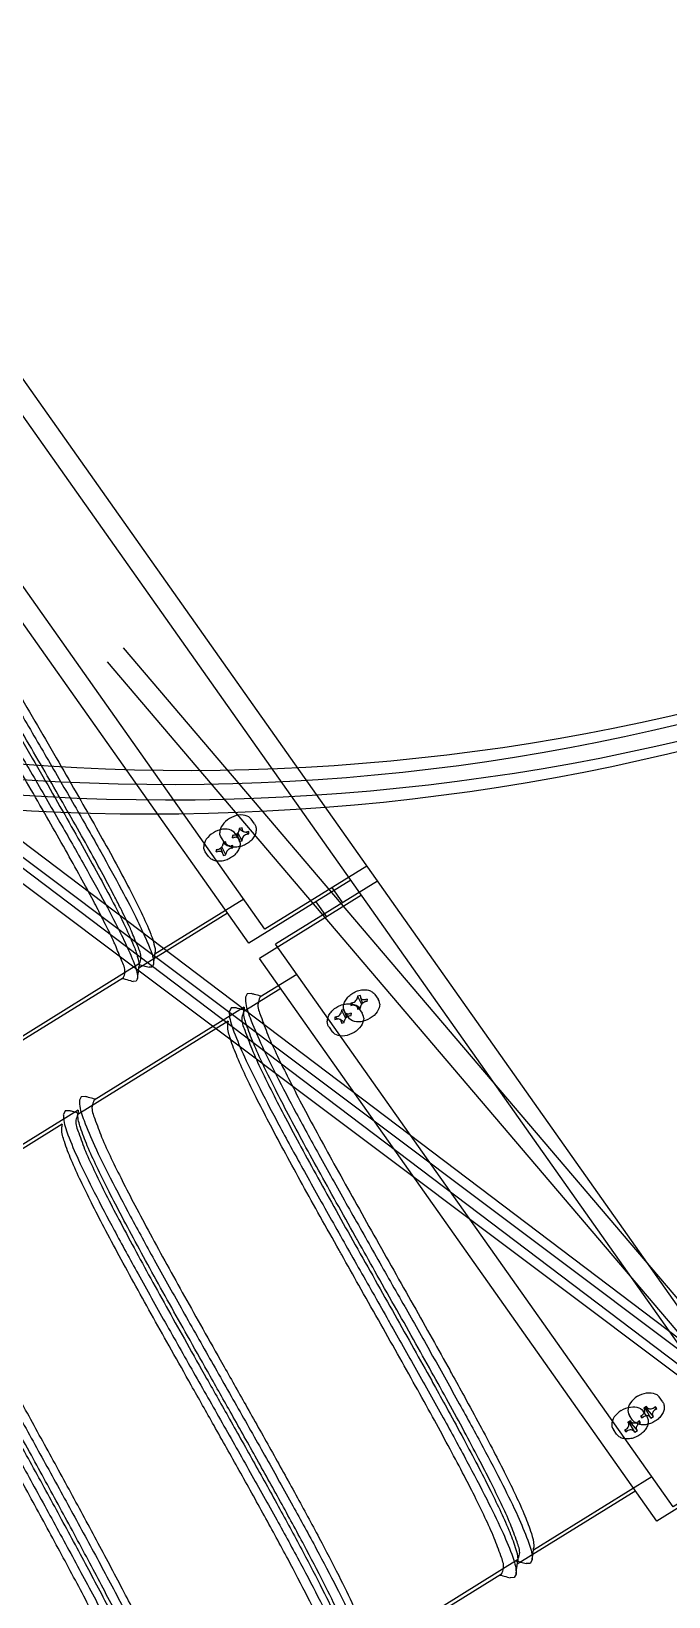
# Model space of a CAD drawing. Header units: inches. Extents: x 4821 to 127877, y 58012 to 433683.
# Drawn here: x 80767.5 to 80902.1, y 383388 to 383718.7 of the extents above; entities that cross this region are included whole.
import ezdxf

# ---------------------------------------------------------------- set-up
doc = ezdxf.new("R2010")
doc.units = ezdxf.units.IN
doc.header["$MEASUREMENT"] = 0
for name, color, linetype in [('A-FURN-FIXD', 10, 'Continuous'), ('A-WALL', 53, 'Continuous'), ('Cloums$0$A-COL-HAT', 8, 'Continuous'), ('EMG - ELEC - ID', 26, 'Continuous'), ('NECB-COLUM', 50, 'Continuous')]:
    doc.layers.add(name, color=color, linetype=linetype)

# ---------------------------------------------------------------- blocks, each defined once
blk = doc.blocks.new('COL BASEMT')
at = {"layer": 'Cloums$0$A-COL-HAT'}
h = blk.add_hatch(dxfattribs=at)
h.set_pattern_fill('ANSI31', color=256, scale=500)
h.set_pattern_definition([(45, (1452118.876, 42013.15), (-44.194174, 44.194174), [])])
h.paths.add_polyline_path([(1693546.85, 345625.99), (1693946.85, 345625.99), (1693950.94, 348875.93), (1693546.85, 348875.93)])
h.paths.add_polyline_path([(1688721.85, 335900.88), (1689121.55, 335900.88), (1689121.85, 337327.04), (1693949.19, 337326.96), (1693946.85, 345125.99), (1693546.85, 345125.99), (1693546.85, 337726.97), (1688721.85, 337727.04)])
h.paths.add_polyline_path([(1641271.85, 335200.88), (1640873.67, 335200.88), (1640871.85, 323973.06), (1689121.85, 323973.08), (1689121.4, 335200.88), (1688721.85, 335200.88), (1688721.85, 324373.08), (1641271.85, 324373.06)])
edge = h.paths.add_edge_path()
edge.add_line((1636446.85, 345125.99), (1636046.85, 345125.99))
edge.add_line((1636046.85, 345125.99), (1636049.02, 337698.91))
edge.add_arc((1626263.14, 338211.03), 9799.28, 305.315023, 357.004292, ccw=False)
edge.add_line((1631927.82, 330214.96), (1632171.53, 329896.4))
edge.add_arc((1626336.78, 338141.43), 10100.73, 305.285859, 355.375183)
edge.add_line((1636404.63, 337327), (1640874.01, 337327))
edge.add_line((1640874.01, 337327), (1640873.78, 335900.88))
edge.add_line((1640873.78, 335900.88), (1641271.85, 335900.88))
edge.add_line((1641271.85, 335900.88), (1641271.85, 337725.88))
edge.add_line((1641271.85, 337725.88), (1636446.85, 337725.88))
edge.add_line((1636446.85, 337725.88), (1636446.85, 345125.99))
h.paths.add_polyline_path([(1636046.85, 345625.99), (1636446.85, 345625.99), (1636446.85, 348875.93), (1636048.92, 348875.93)])
blk = doc.blocks.new('A$C0e128a0b')
at = {"layer": 'A-FURN-FIXD'}
for p, q in [((903.48, 682.12), (761.97, 493.67)), ((756.08, 489.51), (898.15, 677.06)), ((907.96, 670.29), (738.6, 526.26)), ((892.99, 650.17), (466.3, 348.93)), ((871.98, 635.34), (882.57, 618.28)), ((882.57, 618.28), (788.29, 551.72)), ((864.92, 616.52), (864.15, 615.97)), ((863.43, 614.23), (863.44, 614.6)), ((863.47, 613.84), (863.43, 614.23)), ((863.44, 614.6), (863.5, 614.94)), ((863.55, 613.45), (863.47, 613.84)), ((863.5, 614.94), (863.6, 615.26)), ((863.6, 615.26), (863.74, 615.54)), ((863.74, 615.54), (863.93, 615.78)), ((863.93, 615.78), (864.15, 615.97)), ((865.9, 613.93), (865.77, 613.83)), ((865.77, 613.83), (866.04, 613.4)), ((865.8, 613.79), (865.99, 614.01)), ((866.1, 615.55), (865.81, 615.34)), ((865.81, 615.34), (865.94, 615.14)), ((867.42, 615), (865.86, 613.68)), ((865.9, 613.93), (865.99, 614.01)), ((867.68, 614.57), (865.94, 613.56)), ((866.1, 615.55), (865.95, 615.12)), ((866.23, 615.34), (866.1, 615.55)), ((867.42, 615), (867.28, 614.9)), ((867.68, 614.57), (867.42, 615)), ((867.55, 614.47), (867.68, 614.57)), ((877.52, 614.72), (889.82, 594.89)), ((863.67, 613.06), (863.55, 613.45)), ((863.84, 612.67), (863.67, 613.06)), ((864.04, 612.31), (863.84, 612.67)), ((864.04, 612.31), (864.28, 611.96)), ((864.28, 611.96), (864.55, 611.65)), ((864.55, 611.65), (864.84, 611.37)), ((864.84, 611.37), (865.14, 611.14)), ((866.27, 613.55), (866.01, 613.45)), ((866.04, 613.4), (866.17, 613.5)), ((866.27, 613.55), (866.17, 613.5)), ((867.64, 613.06), (867.22, 613.08)), ((867.23, 613.06), (867.36, 612.86)), ((868.02, 611.52), (867.25, 610.98)), ((867.36, 612.86), (867.64, 613.06)), ((867.64, 613.06), (867.51, 613.26)), ((865.14, 611.14), (865.46, 610.96)), ((865.46, 610.96), (865.78, 610.82)), ((865.78, 610.82), (866.11, 610.74)), ((866.11, 610.74), (866.42, 610.72)), ((866.42, 610.72), (866.72, 610.75)), ((866.72, 610.75), (866.99, 610.84)), ((866.99, 610.84), (867.25, 610.98)), ((891.46, 594.68), (892.04, 594.38)), ((892.04, 594.38), (892.08, 593.68)), ((891.46, 592.25), (891.45, 592.26)), ((891.46, 592.25), (907.07, 567.1)), ((775.18, 567), (785.77, 549.94)), ((777.71, 568.78), (788.29, 551.72)), ((796.71, 568.36), (797.49, 568.91)), ((797.84, 567.06), (797.47, 567.06)), ((797.47, 567.06), (797.86, 566.99)), ((797.47, 567.06), (797.53, 566.83)), ((797.75, 569.05), (797.49, 568.91)), ((798.03, 569.14), (797.75, 569.05)), ((797.9, 566.83), (797.84, 567.06)), ((798.33, 569.17), (798.03, 569.14)), ((798.33, 569.17), (798.65, 569.14)), ((798.65, 569.14), (798.97, 569.05)), ((798.97, 569.05), (799.29, 568.92)), ((799.29, 568.92), (799.61, 568.73)), ((799.61, 568.73), (799.92, 568.49)), ((799.92, 568.49), (800.2, 568.21)), ((800.2, 568.21), (800.47, 567.9)), ((800.47, 567.9), (800.7, 567.55)), ((800.7, 567.55), (800.9, 567.19)), ((800.9, 567.19), (801.07, 566.8)), ((801.07, 566.8), (801.19, 566.41)), ((797.05, 565.92), (796.87, 565.92)), ((796.87, 565.92), (796.99, 565.44)), ((796.99, 565.44), (798.33, 566.13)), ((796.99, 565.44), (797.17, 565.44)), ((797.21, 565.95), (798.19, 566.28)), ((798.11, 564.54), (798.17, 564.31)), ((798.17, 564.31), (798.45, 564.82)), ((798.17, 564.31), (798.54, 564.31)), ((798.54, 564.31), (798.48, 564.54)), ((798.98, 565.92), (798.55, 565.21)), ((799.02, 565.92), (798.84, 565.92)), ((798.96, 565.44), (799.14, 565.44)), ((799.14, 565.44), (799.02, 565.92)), ((800.79, 564.09), (800.58, 563.91)), ((800.98, 564.33), (800.79, 564.09)), ((801.12, 564.6), (800.98, 564.33)), ((801.23, 564.92), (801.12, 564.6)), ((801.19, 566.41), (801.27, 566.02)), ((801.29, 565.26), (801.23, 564.92)), ((801.27, 566.02), (801.3, 565.63)), ((801.3, 565.63), (801.29, 565.26)), ((778.8, 561.16), (781.33, 562.95)), ((799.81, 563.37), (800.58, 563.91)), ((793.34, 555.29), (797.18, 549.1)), ((785.77, 549.94), (691.49, 483.38)), ((797.18, 549.1), (797.19, 549.09)), ((766.65, 546.28), (766.63, 545.91)), ((766.63, 545.91), (766.66, 545.52)), ((766.7, 546.62), (766.65, 546.28)), ((766.81, 546.94), (766.7, 546.62)), ((766.96, 547.21), (766.81, 546.94)), ((767.14, 547.45), (766.96, 547.21)), ((767.35, 547.63), (767.14, 547.45)), ((768.12, 548.17), (767.35, 547.63)), ((768.97, 546.1), (768.79, 546.1)), ((768.79, 546.1), (768.91, 545.62)), ((768.91, 545.62), (769.09, 545.62)), ((768.95, 545.62), (769.39, 546.33)), ((769.76, 547.23), (769.39, 547.23)), ((769.39, 547.23), (769.45, 547)), ((769.76, 547.23), (769.48, 546.72)), ((770.94, 546.1), (769.6, 545.41)), ((770.72, 545.59), (769.75, 545.26)), ((769.82, 547), (769.76, 547.23)), ((770.94, 546.1), (770.76, 546.1)), ((770.88, 545.62), (771.06, 545.62)), ((771.06, 545.62), (770.94, 546.1)), ((780.72, 546.38), (789.94, 531.51)), ((796.56, 547.67), (796.6, 546.98)), ((796.6, 546.98), (797.18, 546.67)), ((798.82, 546.46), (814.43, 521.31)), ((766.66, 545.52), (766.74, 545.13)), ((766.74, 545.13), (766.86, 544.74)), ((766.86, 544.74), (767.03, 544.36)), ((767.03, 544.36), (767.23, 543.99)), ((767.23, 543.99), (767.46, 543.64)), ((767.46, 543.64), (767.73, 543.33)), ((767.73, 543.33), (768.02, 543.05)), ((768.02, 543.05), (768.32, 542.81)), ((770.03, 544.71), (770.09, 544.49)), ((770.46, 544.49), (770.07, 544.55)), ((770.09, 544.49), (770.46, 544.49)), ((770.46, 544.49), (770.4, 544.71)), ((771.22, 543.18), (770.45, 542.64)), ((768.32, 542.81), (768.64, 542.63)), ((768.64, 542.63), (768.96, 542.49)), ((768.96, 542.49), (769.28, 542.4)), ((769.28, 542.4), (769.6, 542.38)), ((769.9, 542.4), (769.6, 542.38)), ((770.18, 542.49), (769.9, 542.4)), ((770.45, 542.64), (770.18, 542.49)), ((791.69, 531.29), (792.12, 531.07)), ((792.12, 531.07), (792.15, 530.56)), ((791.54, 528.94), (791.53, 528.95)), ((791.54, 528.94), (804.69, 507.74)), ((813.81, 519.88), (813.84, 519.18)), ((814.43, 521.31), (814.44, 521.3)), ((813.84, 519.18), (814.43, 518.88)), ((816.07, 518.67), (831.67, 493.52))]:
    blk.add_line(p, q, dxfattribs=at)
for major_axis, ratio, start_param, end_param in [((-5.93, 299.42), 0.789733, 4.553518, 7.695111), ((-0.82, -291.81), 0.793643, 1.411588, 4.553181)]:
    blk.add_ellipse((527.55, 536.41), major_axis=major_axis, ratio=ratio, start_param=start_param, end_param=end_param, dxfattribs=at)
for points, knots in [([(864.92, 616.52), (865.01, 616.57), (865.18, 616.68), (865.47, 616.77), (865.78, 616.82), (866.11, 616.81), (866.45, 616.74), (866.78, 616.61), (867.12, 616.43), (867.43, 616.2), (867.73, 615.92), (868, 615.61), (868.15, 615.38), (868.23, 615.26)], [0, 0, 0, 0, 0.29185, 0.590404, 0.899084, 1.223471, 1.563416, 1.918472, 2.287237, 2.667605, 3.056089, 3.45007, 3.846751, 3.846751, 3.846751, 3.846751]), ([(866.1, 614.21), (866.12, 614.29), (866.16, 614.48), (866.11, 614.81), (866, 615.03), (865.94, 615.14)], [0, 0, 0, 0, 0.2237513, 0.5524227, 0.9061742, 0.9061742, 0.9061742, 0.9061742]), ([(865.99, 614.01), (865.99, 614.01), (866.03, 614.05), (866.07, 614.12), (866.09, 614.18), (866.1, 614.21)], [0, 0, 0, 0, 0.0172774, 0.1494719, 0.2160613, 0.2160613, 0.2160613, 0.2160613]), ([(866.23, 615.34), (866.3, 615.24), (866.44, 615.04), (866.73, 614.86), (866.98, 614.8), (867.17, 614.83), (867.24, 614.88), (867.28, 614.9)], [0, 0, 0, 0, 0.353686, 0.682357, 0.971465, 1.103659, 1.231079, 1.231079, 1.231079, 1.231079]), ([(867.55, 614.47), (867.51, 614.44), (867.45, 614.38), (867.35, 614.21), (867.29, 613.94), (867.34, 613.59), (867.46, 613.38), (867.51, 613.26)], [0, 0, 0, 0, 0.127373, 0.259568, 0.548675, 0.877347, 1.231098, 1.231098, 1.231098, 1.231098]), ([(868.23, 615.26), (868.3, 615.14), (868.44, 614.9), (868.6, 614.51), (868.73, 614.11), (868.8, 613.71), (868.83, 613.31), (868.81, 612.93), (868.73, 612.57), (868.62, 612.25), (868.46, 611.96), (868.26, 611.71), (868.1, 611.59), (868.02, 611.52)], [0, 0, 0, 0, 0.399095, 0.794679, 1.183921, 1.564218, 1.932206, 2.285878, 2.624187, 2.947098, 3.254904, 3.553535, 3.846754, 3.846754, 3.846754, 3.846754]), ([(866.49, 613.58), (866.46, 613.58), (866.4, 613.59), (866.32, 613.57), (866.28, 613.55), (866.27, 613.55)], [0, 0, 0, 0, 0.0665903, 0.1987848, 0.2160622, 0.2160622, 0.2160622, 0.2160622]), ([(867.23, 613.06), (867.15, 613.16), (867.01, 613.36), (866.75, 613.54), (866.56, 613.57), (866.49, 613.58)], [0, 0, 0, 0, 0.3536858, 0.6823572, 0.9061076, 0.9061076, 0.9061076, 0.9061076]), ([(849.4, 573.56), (852.03, 575.05), (857.31, 578.05), (865.03, 582.36), (872.23, 586.3), (878.51, 589.59), (883.68, 592.14), (887.63, 593.8), (890.11, 594.68), (891.24, 594.69), (891.46, 594.7)], [0, 0, 0, 0, 8.840787, 17.781493, 25.917443, 32.881801, 38.559953, 42.822579, 45.55831, 46.197578, 46.197578, 46.197578, 46.197578]), ([(860.21, 581.2), (861.5, 581.91), (864.37, 583.5), (868.73, 585.86), (873.08, 588.17), (877.01, 590.19), (880.61, 591.94), (883.88, 593.44), (886.66, 594.47), (888.46, 595.01), (889.26, 594.96), (889.37, 594.95)], [0, 0, 0, 0, 4.323892, 9.618164, 14.524604, 18.776345, 22.588763, 26.266872, 29.341354, 31.380852, 31.715426, 31.715426, 31.715426, 31.715426]), ([(889.82, 594.89), (889.79, 594.9), (889.64, 594.92), (889.49, 594.93), (889.37, 594.95)], [0, 0, 0, 0, 0.0936525, 0.4430938, 0.4430938, 0.4430938, 0.4430938]), ([(891.46, 594.68), (891.3, 594.7), (890.75, 594.77), (890.2, 594.84), (889.82, 594.89)], [0, 0, 0, 0, 0.483461, 1.636106, 1.636106, 1.636106, 1.636106]), ([(891.67, 592.18), (891.77, 592.54), (891.9, 593.04), (892.04, 593.54), (892.08, 593.68)], [0, 0, 0, 0, 1.038836, 1.450566, 1.450566, 1.450566, 1.450566]), ([(891.45, 592.26), (891.13, 592.4), (890.14, 592.81), (888.05, 592), (885.25, 591.02), (881.92, 589.47), (878.27, 587.7), (874.27, 585.63), (869.82, 583.27), (864.99, 580.64), (859.86, 577.8), (854.45, 574.78), (848.81, 571.6), (843.29, 568.48), (839.66, 566.44), (837.96, 565.49)], [0, 0, 0, 0, 1.001384, 3.082386, 6.207616, 9.938897, 13.805729, 18.149808, 23.158543, 28.553572, 34.267935, 40.338219, 46.71157, 53.218569, 58.911119, 58.911119, 58.911119, 58.911119]), ([(797.19, 549.09), (797.52, 548.96), (798.55, 548.54), (800.72, 549.41), (803.64, 550.43), (807.12, 552.07), (810.97, 553.96), (815.25, 556.18), (820.01, 558.72), (825.17, 561.55), (830.64, 564.59), (836.35, 567.79), (842.17, 571.08), (847.97, 574.35), (853.59, 577.51), (857.65, 579.78), (859.82, 580.98), (860.21, 581.2)], [0, 0, 0, 0, 1.030689, 3.199608, 6.465212, 10.356027, 14.411946, 19.100534, 24.485095, 30.247121, 36.346281, 42.798242, 49.409212, 55.944601, 62.288365, 68.279034, 69.56923, 69.56923, 69.56923, 69.56923]), ([(797.18, 546.66), (797.4, 546.66), (798.57, 546.68), (801.14, 547.61), (805.24, 549.34), (810.55, 551.98), (816.94, 555.34), (824.26, 559.36), (832.27, 563.84), (840.59, 568.56), (846.34, 571.82), (849.27, 573.49), (849.4, 573.56)], [0, 0, 0, 0, 0.655906, 3.476771, 7.933696, 13.798926, 20.866757, 29.137839, 38.254608, 47.731692, 57.153583, 57.599297, 57.599297, 57.599297, 57.599297]), ([(798.85, 563.07), (798.74, 563.08), (798.5, 563.09), (798.15, 563.19), (797.8, 563.35), (797.46, 563.56), (797.14, 563.83), (796.85, 564.13), (796.58, 564.48), (796.36, 564.86), (796.17, 565.25), (796.03, 565.66), (795.94, 566.08), (795.9, 566.49), (795.92, 566.89), (795.98, 567.26), (796.1, 567.6), (796.26, 567.9), (796.46, 568.16), (796.63, 568.3), (796.71, 568.36)], [0, 0, 0, 0, 0.341145, 0.698626, 1.075811, 1.467527, 1.870214, 2.280245, 2.693836, 3.108491, 3.520213, 3.925142, 4.321904, 4.703966, 5.073057, 5.422079, 5.756963, 6.078565, 6.389131, 6.693147, 6.693147, 6.693147, 6.693147]), ([(797.21, 565.95), (797.24, 565.96), (797.31, 565.99), (797.41, 566.07), (797.52, 566.23), (797.59, 566.5), (797.55, 566.71), (797.53, 566.83)], [0, 0, 0, 0, 0.0985811, 0.2257301, 0.3565038, 0.6410709, 0.9653778, 0.9653778, 0.9653778, 0.9653778]), ([(797.9, 566.83), (797.94, 566.71), (798.01, 566.51), (798.13, 566.34), (798.18, 566.28)], [0, 0, 0, 0, 0.351974, 0.586782, 0.586782, 0.586782, 0.586782]), ([(814.43, 518.86), (814.65, 518.87), (815.82, 518.88), (818.39, 519.81), (822.49, 521.54), (827.81, 524.2), (834.18, 527.54), (841.43, 531.52), (849.37, 535.96), (857.68, 540.67), (866.08, 545.45), (874.3, 550.11), (882.14, 554.49), (889.34, 558.43), (895.65, 561.74), (900.88, 564.33), (904.87, 566), (907.35, 566.89), (908.49, 566.9), (908.71, 566.9)], [0, 0, 0, 0, 0.652164, 3.468867, 7.93438, 13.82981, 20.893708, 29.032977, 38.060805, 47.530506, 57.022325, 66.343155, 75.204917, 83.335307, 90.360885, 96.128628, 100.429288, 103.153438, 103.796192, 103.796192, 103.796192, 103.796192]), ([(814.44, 521.3), (814.76, 521.16), (815.78, 520.75), (817.93, 521.6), (820.81, 522.6), (824.24, 524.22), (828.04, 526.08), (832.24, 528.26), (836.94, 530.76), (842.03, 533.54), (847.34, 536.49), (852.91, 539.61), (858.97, 543.03), (865.72, 546.84), (873.01, 550.94), (880.43, 555.06), (887.45, 558.87), (893.67, 562.11), (898.83, 564.64), (902.77, 566.28), (905.26, 567.16), (906.41, 567.17), (906.62, 567.17)], [0, 0, 0, 0, 1.023874, 3.16437, 6.381931, 10.225818, 14.229126, 18.819597, 24.119701, 29.847036, 35.799935, 41.904064, 48.556158, 56.18247, 64.590916, 73.051559, 81.059714, 87.997167, 93.623016, 97.891012, 100.641925, 101.285735, 101.285735, 101.285735, 101.285735]), ([(798.11, 564.54), (798.07, 564.66), (797.99, 564.9), (797.75, 565.18), (797.48, 565.4), (797.27, 565.43), (797.17, 565.44)], [0, 0, 0, 0, 0.351974, 0.707344, 1.039954, 1.333521, 1.333521, 1.333521, 1.333521]), ([(798.18, 566.28), (798.21, 566.25), (798.25, 566.2), (798.3, 566.16), (798.31, 566.15)], [0, 0, 0, 0, 0.1213619, 0.172748, 0.172748, 0.172748, 0.172748]), ([(798.31, 566.15), (798.39, 566.09), (798.55, 565.96), (798.74, 565.94), (798.84, 565.92)], [0, 0, 0, 0, 0.2817562, 0.5753233, 0.5753233, 0.5753233, 0.5753233]), ([(798.55, 565.21), (798.54, 565.2), (798.48, 565.1), (798.42, 564.87), (798.46, 564.65), (798.48, 564.54)], [0, 0, 0, 0, 0.0366468, 0.3212139, 0.6455208, 0.6455208, 0.6455208, 0.6455208]), ([(798.96, 565.44), (798.87, 565.43), (798.74, 565.41), (798.61, 565.3), (798.57, 565.24), (798.55, 565.21)], [0, 0, 0, 0, 0.2596173, 0.3867662, 0.4811113, 0.4811113, 0.4811113, 0.4811113]), ([(837.96, 565.49), (837.71, 565.35), (835.57, 564.14), (831.64, 561.94), (826.26, 558.95), (821.17, 556.17), (816.48, 553.66), (812.27, 551.49), (808.47, 549.62), (805.04, 548.04), (802.13, 546.93), (800.24, 546.35), (799.39, 546.4), (799.26, 546.4)], [0, 0, 0, 0, 0.840362, 7.187079, 13.196468, 18.879211, 24.178038, 28.781393, 32.78858, 36.633852, 39.860455, 42.002065, 42.375767, 42.375767, 42.375767, 42.375767]), ([(908.7, 564.47), (908.27, 564.6), (906.92, 565.02), (904.15, 563.76), (900.17, 562.23), (894.94, 559.61), (888.66, 556.35), (881.58, 552.49), (874.12, 548.34), (866.82, 544.24), (860.1, 540.45), (854.08, 537.06), (848.55, 533.96), (843.29, 531.04), (838.24, 528.28), (833.59, 525.8), (829.42, 523.64), (825.65, 521.79), (822.25, 520.23), (819.36, 519.13), (817.48, 518.56), (816.64, 518.6), (816.51, 518.61)], [0, 0, 0, 0, 1.301344, 4.101516, 8.430023, 14.125504, 21.146846, 29.233931, 37.74508, 46.159196, 53.740004, 60.342106, 66.398905, 72.304545, 77.981137, 83.229185, 87.772893, 91.749326, 95.567718, 98.768764, 100.897899, 101.270188, 101.270188, 101.270188, 101.270188]), ([(799.81, 563.37), (799.74, 563.32), (799.6, 563.23), (799.37, 563.14), (799.12, 563.08), (798.94, 563.08), (798.85, 563.07)], [0, 0, 0, 0, 0.241952, 0.4874, 0.739388, 1.000366, 1.000366, 1.000366, 1.000366]), ([(768.12, 548.17), (768.19, 548.22), (768.33, 548.31), (768.57, 548.4), (768.82, 548.46), (768.99, 548.47), (769.08, 548.47)], [0, 0, 0, 0, 0.241952, 0.4874, 0.739388, 1.000366, 1.000366, 1.000366, 1.000366]), ([(769.08, 548.47), (769.19, 548.46), (769.43, 548.45), (769.78, 548.35), (770.13, 548.2), (770.47, 547.98), (770.79, 547.72), (771.09, 547.41), (771.35, 547.06), (771.57, 546.69), (771.76, 546.29), (771.9, 545.88), (771.99, 545.46), (772.03, 545.05), (772.01, 544.66), (771.95, 544.28), (771.83, 543.94), (771.67, 543.64), (771.47, 543.38), (771.3, 543.25), (771.22, 543.18)], [0, 0, 0, 0, 0.341145, 0.698626, 1.075811, 1.467527, 1.870214, 2.280245, 2.693836, 3.108491, 3.520213, 3.925142, 4.321904, 4.703966, 5.073057, 5.422079, 5.756963, 6.078565, 6.389131, 6.693147, 6.693147, 6.693147, 6.693147]), ([(796.97, 549.17), (796.88, 548.84), (796.74, 548.34), (796.61, 547.84), (796.56, 547.67)], [0, 0, 0, 0, 0.965231, 1.45041, 1.45041, 1.45041, 1.45041]), ([(768.97, 546.1), (769.06, 546.11), (769.19, 546.13), (769.32, 546.24), (769.37, 546.3), (769.39, 546.33)], [0, 0, 0, 0, 0.2596173, 0.3867662, 0.4811113, 0.4811113, 0.4811113, 0.4811113]), ([(769.62, 545.39), (769.54, 545.45), (769.39, 545.58), (769.19, 545.61), (769.09, 545.62)], [0, 0, 0, 0, 0.2817562, 0.5753233, 0.5753233, 0.5753233, 0.5753233]), ([(769.39, 546.33), (769.39, 546.34), (769.45, 546.44), (769.51, 546.67), (769.47, 546.89), (769.45, 547)], [0, 0, 0, 0, 0.0366468, 0.3212139, 0.6455208, 0.6455208, 0.6455208, 0.6455208]), ([(769.82, 547), (769.86, 546.89), (769.95, 546.65), (770.18, 546.36), (770.45, 546.15), (770.66, 546.11), (770.76, 546.1)], [0, 0, 0, 0, 0.351974, 0.707344, 1.039954, 1.333521, 1.333521, 1.333521, 1.333521]), ([(770.72, 545.59), (770.69, 545.58), (770.62, 545.55), (770.52, 545.47), (770.41, 545.31), (770.35, 545.05), (770.38, 544.83), (770.4, 544.71)], [0, 0, 0, 0, 0.0985811, 0.2257301, 0.3565038, 0.6410709, 0.9653778, 0.9653778, 0.9653778, 0.9653778]), ([(798.82, 546.46), (798.83, 546.46), (798.98, 546.44), (799.12, 546.42), (799.26, 546.41)], [0, 0, 0, 0, 0.0228746, 0.4428459, 0.4428459, 0.4428459, 0.4428459]), ([(769.75, 545.26), (769.72, 545.29), (769.68, 545.34), (769.63, 545.38), (769.62, 545.39)], [0, 0, 0, 0, 0.1213619, 0.172748, 0.172748, 0.172748, 0.172748]), ([(770.03, 544.71), (769.99, 544.83), (769.92, 545.03), (769.8, 545.2), (769.75, 545.26)], [0, 0, 0, 0, 0.351974, 0.586782, 0.586782, 0.586782, 0.586782]), ([(833.61, 491.4), (834.01, 491.55), (835.77, 492.17), (839.25, 493.75), (844.4, 496.31), (850.66, 499.62), (857.9, 503.55), (865.86, 507.94), (874.21, 512.55), (882.68, 517.21), (891.07, 521.77), (899.14, 526.07), (906.54, 529.87), (913.01, 533.03), (918.39, 535.44), (922.16, 536.9), (924.54, 537.54), (925.68, 537.75), (926.28, 537.71), (926.48, 537.7)], [0, 0, 0, 0, 1.261857, 5.516895, 11.216144, 18.149476, 26.301847, 35.341482, 44.789533, 54.234913, 63.684956, 72.780011, 81.031636, 88.083082, 93.924088, 98.371735, 99.997745, 101.21239, 101.789132, 101.789132, 101.789132, 101.789132]), ([(926.48, 537.7), (925.59, 537.89), (923.75, 538.27), (920.43, 537.35), (916.23, 535.78), (910.72, 533.3), (904.13, 530.09), (896.65, 526.26), (888.57, 521.97), (880.13, 517.41), (871.64, 512.76), (863.39, 508.24), (855.65, 504.01), (848.69, 500.3), (842.76, 497.21), (839.11, 495.53), (837.5, 494.79)], [0, 0, 0, 0, 2.656673, 5.516856, 9.990909, 15.961483, 23.228634, 31.54035, 40.599148, 50.083073, 59.647881, 68.956436, 77.66796, 85.472505, 92.087455, 97.286026, 97.286026, 97.286026, 97.286026]), ([(926.53, 535.19), (926.23, 535.36), (925.36, 535.86), (923.42, 535.31), (920.92, 534.61), (917.95, 533.42), (914.76, 532.05), (911.36, 530.48), (907.69, 528.71), (903.79, 526.77), (899.76, 524.69), (895.63, 522.54), (891.4, 520.29), (887.06, 517.97), (882.68, 515.59), (878.29, 513.19), (873.78, 510.74), (868.93, 508.08), (863.66, 505.19), (858.16, 502.19), (852.84, 499.33), (847.94, 496.75), (843.52, 494.51), (839.68, 492.71), (836.67, 491.37), (834.92, 490.96), (834.27, 490.81)], [0, 0, 0, 0, 0.996734, 2.856031, 5.579611, 8.843436, 12.230718, 15.816954, 19.85574, 24.180307, 28.613544, 33.153337, 37.838713, 42.667409, 47.593535, 52.444398, 57.315501, 62.644978, 68.649993, 74.925535, 80.992245, 86.361884, 91.165079, 95.528453, 98.837102, 100.832014, 100.832014, 100.832014, 100.832014]), ([(698.35, 481.43), (698.6, 481.44), (699.79, 481.48), (702.31, 482.57), (706.3, 484.37), (711.52, 487.12), (717.78, 490.56), (724.92, 494.63), (732.71, 499.14), (740.88, 503.93), (749.19, 508.81), (757.4, 513.62), (765.26, 518.17), (772.46, 522.27), (778.75, 525.72), (783.72, 528.34), (786.64, 529.66), (787.77, 530.17)], [0, 0, 0, 0, 0.74425, 3.524896, 7.920797, 13.70745, 20.76313, 28.888184, 37.750082, 47.12016, 56.592888, 65.940118, 74.951328, 83.166691, 90.206995, 95.968064, 99.625368, 99.625368, 99.625368, 99.625368]), ([(698.51, 483.77), (698.76, 483.67), (699.51, 483.37), (701.14, 484.02), (703.42, 484.83), (706.43, 486.28), (710.24, 488.2), (715.06, 490.79), (720.84, 493.99), (727.18, 497.62), (733.58, 501.31), (739.71, 504.88), (745.7, 508.38), (751.67, 511.86), (757.66, 515.34), (763.37, 518.62), (768.65, 521.61), (773.6, 524.37), (778.31, 526.9), (782.61, 529.09), (785.66, 530.47), (787.21, 531.05), (787.52, 531.16)], [0, 0, 0, 0, 0.759555, 2.348638, 4.833786, 8.079434, 12.08011, 17.371383, 24.124398, 31.428555, 38.749618, 45.755677, 52.200035, 59.035441, 65.981488, 72.457317, 78.316535, 83.748537, 89.060338, 93.989636, 97.909084, 98.879097, 98.879097, 98.879097, 98.879097]), ([(787.77, 530.17), (787.97, 530.25), (789.01, 530.68), (790.3, 531.25), (791.45, 531.28), (791.69, 531.29)], [0, 0, 0, 0, 0.627195, 3.316752, 4.043674, 4.043674, 4.043674, 4.043674]), ([(791.69, 531.29), (791.53, 531.31), (790.96, 531.38), (790.38, 531.46), (789.96, 531.51), (789.94, 531.51)], [0, 0, 0, 0, 0.500131, 1.677171, 1.747352, 1.747352, 1.747352, 1.747352]), ([(791.69, 528.89), (791.8, 529.3), (791.95, 529.85), (792.11, 530.41), (792.15, 530.56)], [0, 0, 0, 0, 1.174633, 1.61194, 1.61194, 1.61194, 1.61194]), ([(785.66, 527.4), (784.5, 526.85), (782.65, 525.98), (780.83, 525.03), (780.15, 524.68)], [0, 0, 0, 0, 3.765822, 6.019043, 6.019043, 6.019043, 6.019043]), ([(791.53, 528.95), (791.23, 529.05), (790.25, 529.36), (788.38, 528.51), (786.91, 527.92), (786.07, 527.58)], [0, 0, 0, 0, 0.91941, 2.974139, 5.675031, 5.675031, 5.675031, 5.675031]), ([(780.15, 524.68), (779.65, 524.42), (777.82, 523.46), (774.47, 521.65), (769.98, 519.16), (765.11, 516.39), (760, 513.46), (754.66, 510.36), (748.89, 506.99), (742.47, 503.25), (735.49, 499.18), (728.3, 495.02), (721.47, 491.14), (715.47, 487.82), (710.47, 485.15), (706.45, 483.2), (703.4, 481.78), (701.61, 481.34), (700.92, 481.17)], [0, 0, 0, 0, 1.652751, 6.0588, 11.156783, 16.690471, 22.470677, 28.391941, 34.772665, 42.015121, 50.125349, 58.421501, 66.316055, 73.124966, 78.528047, 82.924514, 86.261067, 88.369083, 88.369083, 88.369083, 88.369083]), ([(814.22, 521.38), (814.13, 521.04), (813.99, 520.54), (813.85, 520.04), (813.81, 519.88)], [0, 0, 0, 0, 0.966729, 1.45061, 1.45061, 1.45061, 1.45061]), ([(816.07, 518.67), (816.07, 518.67), (816.22, 518.65), (816.37, 518.63), (816.51, 518.61)], [0, 0, 0, 0, 0.021942, 0.4430697, 0.4430697, 0.4430697, 0.4430697])]:
    blk.add_open_spline(points, degree=3, knots=knots, dxfattribs=at)
for points in [[(891.62, 591.99), (891.64, 592.06), (891.65, 592.12), (891.67, 592.18)], [(797.05, 565.92), (797.1, 565.93), (797.16, 565.94), (797.21, 565.95)], [(797.02, 549.36), (797, 549.3), (796.99, 549.23), (796.97, 549.17)], [(770.88, 545.62), (770.83, 545.61), (770.77, 545.6), (770.72, 545.59)], [(787.52, 531.16), (788.02, 531.28), (788.52, 531.41), (789.02, 531.53)], [(789.02, 531.53), (789.22, 531.55), (789.42, 531.56), (789.62, 531.57)], [(789.94, 531.51), (789.83, 531.52), (789.72, 531.54), (789.61, 531.55)], [(786.07, 527.58), (785.93, 527.52), (785.8, 527.46), (785.66, 527.4)], [(791.65, 528.75), (791.67, 528.8), (791.68, 528.85), (791.69, 528.89)], [(814.27, 521.57), (814.25, 521.5), (814.23, 521.44), (814.22, 521.38)]]:
    blk.add_open_spline(points, degree=3, dxfattribs=at)

msp = doc.modelspace()

# ---------------------------------------------------------------- hatches: boundary and pattern name
at = {"layer": 'A-WALL'}
h = msp.add_hatch(dxfattribs=at)
h.set_pattern_fill('ANSI36', color=3, scale=250)
h.set_pattern_definition([(45, (-1206225.3, -363005.7), (420.9495, 1543.4815), [1984.375, -396.875, 0, -396.875])])
h.paths.add_polyline_path([(86321.51, 396060.39), (78773.72, 396060.36), (78773.72, 379510.37), (86321.51, 379510.37)])
h.paths.add_polyline_path([(35926.89, 396110.37), (28823.73, 396110.37), (28823.73, 387310.43), (35926.89, 387310.43)])
h = msp.add_hatch(dxfattribs=at)
h.set_pattern_fill('ANSI36', color=3, scale=250)
h.set_pattern_definition([(45, (-1206228.7, -363008.7), (420.9495, 1543.4815), [1984.375, -396.875, 0, -396.875])])
h.paths.add_polyline_path([(86318.11, 396057.41), (78770.32, 396057.38), (78770.32, 379507.39), (86318.11, 379507.39)])
h.paths.add_polyline_path([(35923.49, 396107.39), (28820.33, 396107.39), (28820.33, 387307.45), (35923.49, 387307.44)])

# ---------------------------------------------------------------- block references
at = {"layer": 'EMG - ELEC - ID', "xscale": 1.260932877019967, "yscale": 1.260932877019967, "zscale": 1.260932877019967, "rotation": 270.0008681710996}
for p in [(80123.35, 384519.79), (80119.95, 384516.81)]:
    msp.add_blockref('A$C0e128a0b', p, dxfattribs=at)
at = {"layer": 'NECB-COLUM'}
for p in [(-1607623.13, 42184.44), (-1607626.53, 42181.46)]:
    msp.add_blockref('COL BASEMT', p, dxfattribs=at)

doc.saveas('drawing.dxf')
